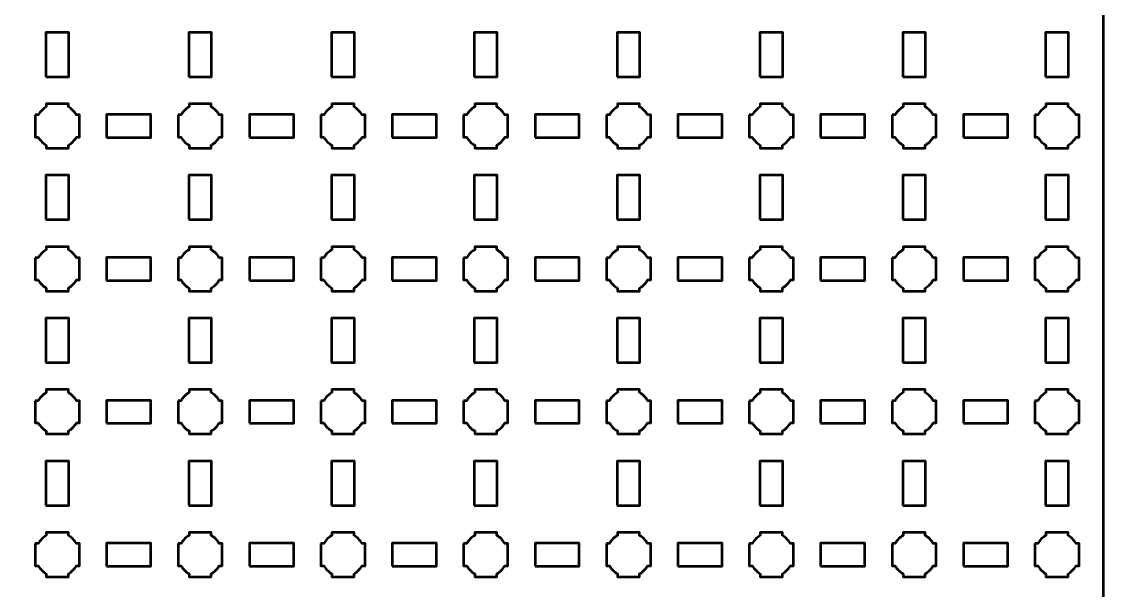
# Model space of a CAD drawing. Header units: centimetres. Extents: x -40.1 to 19.1, y -44.5 to 14.8.
# Drawn here: x 4 to 19.15, y -0.35 to 7.61 of the extents above; entities that cross this region are included whole.
import ezdxf

# ---------------------------------------------------------------- set-up
doc = ezdxf.new("R2010")
doc.units = ezdxf.units.CM
doc.header["$MEASUREMENT"] = 0
doc.layers.add('Layer 1', color=7, linetype='Continuous')

msp = doc.modelspace()

# ---------------------------------------------------------------- linework, layer by layer
at = {"layer": 'Layer 1', "color": 250, "lineweight": 53}
for points in [[(4.34, 6.84), (4.66, 6.84), (4.66, 7.46), (4.34, 7.46), (4.34, 6.84)], [(6.34, 6.84), (6.66, 6.84), (6.66, 7.46), (6.34, 7.46), (6.34, 6.84)], [(8.34, 6.84), (8.66, 6.84), (8.66, 7.46), (8.34, 7.46), (8.34, 6.84)], [(10.34, 6.84), (10.66, 6.84), (10.66, 7.46), (10.34, 7.46), (10.34, 6.84)], [(12.34, 6.84), (12.66, 6.84), (12.66, 7.46), (12.34, 7.46), (12.34, 6.84)], [(14.34, 6.84), (14.66, 6.84), (14.66, 7.46), (14.34, 7.46), (14.34, 6.84)], [(16.34, 6.84), (16.66, 6.84), (16.66, 7.46), (16.34, 7.46), (16.34, 6.84)], [(18.34, 6.84), (18.66, 6.84), (18.66, 7.46), (18.34, 7.46), (18.34, 6.84)], [(5.19, 5.99), (5.81, 5.99), (5.81, 6.31), (5.19, 6.31), (5.19, 5.99)], [(7.19, 5.99), (7.81, 5.99), (7.81, 6.31), (7.19, 6.31), (7.19, 5.99)], [(9.19, 5.99), (9.81, 5.99), (9.81, 6.31), (9.19, 6.31), (9.19, 5.99)], [(11.19, 5.99), (11.81, 5.99), (11.81, 6.31), (11.19, 6.31), (11.19, 5.99)], [(13.19, 5.99), (13.81, 5.99), (13.81, 6.31), (13.19, 6.31), (13.19, 5.99)], [(15.19, 5.99), (15.81, 5.99), (15.81, 6.31), (15.19, 6.31), (15.19, 5.99)], [(17.19, 5.99), (17.81, 5.99), (17.81, 6.31), (17.19, 6.31), (17.19, 5.99)], [(4.34, 4.84), (4.66, 4.84), (4.66, 5.46), (4.34, 5.46), (4.34, 4.84)], [(6.34, 4.84), (6.66, 4.84), (6.66, 5.46), (6.34, 5.46), (6.34, 4.84)], [(8.34, 4.84), (8.66, 4.84), (8.66, 5.46), (8.34, 5.46), (8.34, 4.84)], [(10.34, 4.84), (10.66, 4.84), (10.66, 5.46), (10.34, 5.46), (10.34, 4.84)], [(12.34, 4.84), (12.66, 4.84), (12.66, 5.46), (12.34, 5.46), (12.34, 4.84)], [(14.34, 4.84), (14.66, 4.84), (14.66, 5.46), (14.34, 5.46), (14.34, 4.84)], [(16.34, 4.84), (16.66, 4.84), (16.66, 5.46), (16.34, 5.46), (16.34, 4.84)], [(18.34, 4.84), (18.66, 4.84), (18.66, 5.46), (18.34, 5.46), (18.34, 4.84)], [(5.19, 3.99), (5.81, 3.99), (5.81, 4.31), (5.19, 4.31), (5.19, 3.99)], [(7.19, 3.99), (7.81, 3.99), (7.81, 4.31), (7.19, 4.31), (7.19, 3.99)], [(9.19, 3.99), (9.81, 3.99), (9.81, 4.31), (9.19, 4.31), (9.19, 3.99)], [(11.19, 3.99), (11.81, 3.99), (11.81, 4.31), (11.19, 4.31), (11.19, 3.99)], [(13.19, 3.99), (13.81, 3.99), (13.81, 4.31), (13.19, 4.31), (13.19, 3.99)], [(15.19, 3.99), (15.81, 3.99), (15.81, 4.31), (15.19, 4.31), (15.19, 3.99)], [(17.19, 3.99), (17.81, 3.99), (17.81, 4.31), (17.19, 4.31), (17.19, 3.99)], [(4.34, 2.84), (4.66, 2.84), (4.66, 3.46), (4.34, 3.46), (4.34, 2.84)], [(6.34, 2.84), (6.66, 2.84), (6.66, 3.46), (6.34, 3.46), (6.34, 2.84)], [(8.34, 2.84), (8.66, 2.84), (8.66, 3.46), (8.34, 3.46), (8.34, 2.84)], [(10.34, 2.84), (10.66, 2.84), (10.66, 3.46), (10.34, 3.46), (10.34, 2.84)], [(12.34, 2.84), (12.66, 2.84), (12.66, 3.46), (12.34, 3.46), (12.34, 2.84)], [(14.34, 2.84), (14.66, 2.84), (14.66, 3.46), (14.34, 3.46), (14.34, 2.84)], [(16.34, 2.84), (16.66, 2.84), (16.66, 3.46), (16.34, 3.46), (16.34, 2.84)], [(18.34, 2.84), (18.66, 2.84), (18.66, 3.46), (18.34, 3.46), (18.34, 2.84)], [(5.19, 1.99), (5.81, 1.99), (5.81, 2.31), (5.19, 2.31), (5.19, 1.99)], [(7.19, 1.99), (7.81, 1.99), (7.81, 2.31), (7.19, 2.31), (7.19, 1.99)], [(9.19, 1.99), (9.81, 1.99), (9.81, 2.31), (9.19, 2.31), (9.19, 1.99)], [(11.19, 1.99), (11.81, 1.99), (11.81, 2.31), (11.19, 2.31), (11.19, 1.99)], [(13.19, 1.99), (13.81, 1.99), (13.81, 2.31), (13.19, 2.31), (13.19, 1.99)], [(15.19, 1.99), (15.81, 1.99), (15.81, 2.31), (15.19, 2.31), (15.19, 1.99)], [(17.19, 1.99), (17.81, 1.99), (17.81, 2.31), (17.19, 2.31), (17.19, 1.99)], [(4.34, 0.84), (4.66, 0.84), (4.66, 1.46), (4.34, 1.46), (4.34, 0.84)], [(6.34, 0.84), (6.66, 0.84), (6.66, 1.46), (6.34, 1.46), (6.34, 0.84)], [(8.34, 0.84), (8.66, 0.84), (8.66, 1.46), (8.34, 1.46), (8.34, 0.84)], [(10.34, 0.84), (10.66, 0.84), (10.66, 1.46), (10.34, 1.46), (10.34, 0.84)], [(12.34, 0.84), (12.66, 0.84), (12.66, 1.46), (12.34, 1.46), (12.34, 0.84)], [(14.34, 0.84), (14.66, 0.84), (14.66, 1.46), (14.34, 1.46), (14.34, 0.84)], [(16.34, 0.84), (16.66, 0.84), (16.66, 1.46), (16.34, 1.46), (16.34, 0.84)], [(18.34, 0.84), (18.66, 0.84), (18.66, 1.46), (18.34, 1.46), (18.34, 0.84)], [(5.19, -0.01), (5.81, -0.01), (5.81, 0.31), (5.19, 0.31), (5.19, -0.01)], [(7.19, -0.01), (7.81, -0.01), (7.81, 0.31), (7.19, 0.31), (7.19, -0.01)], [(9.19, -0.01), (9.81, -0.01), (9.81, 0.31), (9.19, 0.31), (9.19, -0.01)], [(11.19, -0.01), (11.81, -0.01), (11.81, 0.31), (11.19, 0.31), (11.19, -0.01)], [(13.19, -0.01), (13.81, -0.01), (13.81, 0.31), (13.19, 0.31), (13.19, -0.01)], [(15.19, -0.01), (15.81, -0.01), (15.81, 0.31), (15.19, 0.31), (15.19, -0.01)], [(17.19, -0.01), (17.81, -0.01), (17.81, 0.31), (17.19, 0.31), (17.19, -0.01)]]:
    msp.add_lwpolyline(points, close=True, dxfattribs=at)
msp.add_open_spline([(-40.15, -44), (-40.15, -44), (-40.15, 14.3), (-40.15, 14.3), (-40.15, 14.3), (-40.15, 14.57609), (-39.92609, 14.8), (-39.65, 14.8), (-39.65, 14.8), (-39.65, 14.8), (18.65, 14.8), (18.65, 14.8), (18.65, 14.8), (18.92609, 14.8), (19.15, 14.57609), (19.15, 14.3), (19.15, 14.3), (19.15, 14.3), (19.15, -44), (19.15, -44), (19.15, -44), (19.15, -44.27609), (18.92609, -44.5), (18.65, -44.5), (18.65, -44.5), (18.65, -44.5), (-39.65, -44.5), (-39.65, -44.5), (-39.65, -44.5), (-39.92609, -44.5), (-40.15, -44.27609), (-40.15, -44)], degree=3, knots=[0, 0, 0, 0, 0.125, 0.125, 0.125, 0.125, 0.25, 0.25, 0.25, 0.25, 0.375, 0.375, 0.375, 0.375, 0.5, 0.5, 0.5, 0.5, 0.625, 0.625, 0.625, 0.625, 0.75, 0.75, 0.75, 0.75, 0.875, 0.875, 0.875, 0.875, 1, 1, 1, 1], dxfattribs=at)
at = {"layer": 'Layer 1', "lineweight": 53}
for points in [[(4.19, 6.305), (4.19, 6.305), (4.23149, 6.305), (4.23149, 6.305), (4.23149, 6.305), (4.25872, 6.35205), (4.29795, 6.39128), (4.345, 6.41851), (4.345, 6.41851), (4.345, 6.41851), (4.345, 6.46), (4.345, 6.46), (4.345, 6.46), (4.345, 6.46), (4.5, 6.46), (4.5, 6.46), (4.5, 6.46), (4.5, 6.46), (4.655, 6.46), (4.655, 6.46), (4.655, 6.46), (4.655, 6.46), (4.655, 6.41851), (4.655, 6.41851), (4.655, 6.41851), (4.70205, 6.39128), (4.74128, 6.35205), (4.76851, 6.305), (4.76851, 6.305), (4.76851, 6.305), (4.81, 6.305), (4.81, 6.305), (4.81, 6.305), (4.81, 6.305), (4.81, 6.15), (4.81, 6.15), (4.81, 6.15), (4.81, 6.15), (4.81, 5.995), (4.81, 5.995), (4.81, 5.995), (4.81, 5.995), (4.76851, 5.995), (4.76851, 5.995), (4.76851, 5.995), (4.74128, 5.94795), (4.70205, 5.90872), (4.655, 5.88149), (4.655, 5.88149), (4.655, 5.88149), (4.655, 5.84), (4.655, 5.84), (4.655, 5.84), (4.655, 5.84), (4.5, 5.84), (4.5, 5.84), (4.5, 5.84), (4.5, 5.84), (4.345, 5.84), (4.345, 5.84), (4.345, 5.84), (4.345, 5.84), (4.345, 5.88149), (4.345, 5.88149), (4.345, 5.88149), (4.29795, 5.90872), (4.25872, 5.94795), (4.23149, 5.995), (4.23149, 5.995), (4.23149, 5.995), (4.19, 5.995), (4.19, 5.995), (4.19, 5.995), (4.19, 5.995), (4.19, 6.15), (4.19, 6.15), (4.19, 6.15), (4.19, 6.15), (4.19, 6.305), (4.19, 6.305)], [(6.19, 6.305), (6.19, 6.305), (6.23149, 6.305), (6.23149, 6.305), (6.23149, 6.305), (6.25872, 6.35205), (6.29795, 6.39128), (6.345, 6.41851), (6.345, 6.41851), (6.345, 6.41851), (6.345, 6.46), (6.345, 6.46), (6.345, 6.46), (6.345, 6.46), (6.5, 6.46), (6.5, 6.46), (6.5, 6.46), (6.5, 6.46), (6.655, 6.46), (6.655, 6.46), (6.655, 6.46), (6.655, 6.46), (6.655, 6.41851), (6.655, 6.41851), (6.655, 6.41851), (6.70205, 6.39128), (6.74128, 6.35205), (6.76851, 6.305), (6.76851, 6.305), (6.76851, 6.305), (6.81, 6.305), (6.81, 6.305), (6.81, 6.305), (6.81, 6.305), (6.81, 6.15), (6.81, 6.15), (6.81, 6.15), (6.81, 6.15), (6.81, 5.995), (6.81, 5.995), (6.81, 5.995), (6.81, 5.995), (6.76851, 5.995), (6.76851, 5.995), (6.76851, 5.995), (6.74128, 5.94795), (6.70205, 5.90872), (6.655, 5.88149), (6.655, 5.88149), (6.655, 5.88149), (6.655, 5.84), (6.655, 5.84), (6.655, 5.84), (6.655, 5.84), (6.5, 5.84), (6.5, 5.84), (6.5, 5.84), (6.5, 5.84), (6.345, 5.84), (6.345, 5.84), (6.345, 5.84), (6.345, 5.84), (6.345, 5.88149), (6.345, 5.88149), (6.345, 5.88149), (6.29795, 5.90872), (6.25872, 5.94795), (6.23149, 5.995), (6.23149, 5.995), (6.23149, 5.995), (6.19, 5.995), (6.19, 5.995), (6.19, 5.995), (6.19, 5.995), (6.19, 6.15), (6.19, 6.15), (6.19, 6.15), (6.19, 6.15), (6.19, 6.305), (6.19, 6.305)], [(8.19, 6.305), (8.19, 6.305), (8.23149, 6.305), (8.23149, 6.305), (8.23149, 6.305), (8.25872, 6.35205), (8.29795, 6.39128), (8.345, 6.41851), (8.345, 6.41851), (8.345, 6.41851), (8.345, 6.46), (8.345, 6.46), (8.345, 6.46), (8.345, 6.46), (8.5, 6.46), (8.5, 6.46), (8.5, 6.46), (8.5, 6.46), (8.655, 6.46), (8.655, 6.46), (8.655, 6.46), (8.655, 6.46), (8.655, 6.41851), (8.655, 6.41851), (8.655, 6.41851), (8.70205, 6.39128), (8.74128, 6.35205), (8.76851, 6.305), (8.76851, 6.305), (8.76851, 6.305), (8.81, 6.305), (8.81, 6.305), (8.81, 6.305), (8.81, 6.305), (8.81, 6.15), (8.81, 6.15), (8.81, 6.15), (8.81, 6.15), (8.81, 5.995), (8.81, 5.995), (8.81, 5.995), (8.81, 5.995), (8.76851, 5.995), (8.76851, 5.995), (8.76851, 5.995), (8.74128, 5.94795), (8.70205, 5.90872), (8.655, 5.88149), (8.655, 5.88149), (8.655, 5.88149), (8.655, 5.84), (8.655, 5.84), (8.655, 5.84), (8.655, 5.84), (8.5, 5.84), (8.5, 5.84), (8.5, 5.84), (8.5, 5.84), (8.345, 5.84), (8.345, 5.84), (8.345, 5.84), (8.345, 5.84), (8.345, 5.88149), (8.345, 5.88149), (8.345, 5.88149), (8.29795, 5.90872), (8.25872, 5.94795), (8.23149, 5.995), (8.23149, 5.995), (8.23149, 5.995), (8.19, 5.995), (8.19, 5.995), (8.19, 5.995), (8.19, 5.995), (8.19, 6.15), (8.19, 6.15), (8.19, 6.15), (8.19, 6.15), (8.19, 6.305), (8.19, 6.305)], [(10.19, 6.305), (10.19, 6.305), (10.23149, 6.305), (10.23149, 6.305), (10.23149, 6.305), (10.25872, 6.35205), (10.29795, 6.39128), (10.345, 6.41851), (10.345, 6.41851), (10.345, 6.41851), (10.345, 6.46), (10.345, 6.46), (10.345, 6.46), (10.345, 6.46), (10.5, 6.46), (10.5, 6.46), (10.5, 6.46), (10.5, 6.46), (10.655, 6.46), (10.655, 6.46), (10.655, 6.46), (10.655, 6.46), (10.655, 6.41851), (10.655, 6.41851), (10.655, 6.41851), (10.70205, 6.39128), (10.74128, 6.35205), (10.76851, 6.305), (10.76851, 6.305), (10.76851, 6.305), (10.81, 6.305), (10.81, 6.305), (10.81, 6.305), (10.81, 6.305), (10.81, 6.15), (10.81, 6.15), (10.81, 6.15), (10.81, 6.15), (10.81, 5.995), (10.81, 5.995), (10.81, 5.995), (10.81, 5.995), (10.76851, 5.995), (10.76851, 5.995), (10.76851, 5.995), (10.74128, 5.94795), (10.70205, 5.90872), (10.655, 5.88149), (10.655, 5.88149), (10.655, 5.88149), (10.655, 5.84), (10.655, 5.84), (10.655, 5.84), (10.655, 5.84), (10.5, 5.84), (10.5, 5.84), (10.5, 5.84), (10.5, 5.84), (10.345, 5.84), (10.345, 5.84), (10.345, 5.84), (10.345, 5.84), (10.345, 5.88149), (10.345, 5.88149), (10.345, 5.88149), (10.29795, 5.90872), (10.25872, 5.94795), (10.23149, 5.995), (10.23149, 5.995), (10.23149, 5.995), (10.19, 5.995), (10.19, 5.995), (10.19, 5.995), (10.19, 5.995), (10.19, 6.15), (10.19, 6.15), (10.19, 6.15), (10.19, 6.15), (10.19, 6.305), (10.19, 6.305)], [(12.19, 6.305), (12.19, 6.305), (12.23149, 6.305), (12.23149, 6.305), (12.23149, 6.305), (12.25872, 6.35205), (12.29795, 6.39128), (12.345, 6.41851), (12.345, 6.41851), (12.345, 6.41851), (12.345, 6.46), (12.345, 6.46), (12.345, 6.46), (12.345, 6.46), (12.5, 6.46), (12.5, 6.46), (12.5, 6.46), (12.5, 6.46), (12.655, 6.46), (12.655, 6.46), (12.655, 6.46), (12.655, 6.46), (12.655, 6.41851), (12.655, 6.41851), (12.655, 6.41851), (12.70205, 6.39128), (12.74128, 6.35205), (12.76851, 6.305), (12.76851, 6.305), (12.76851, 6.305), (12.81, 6.305), (12.81, 6.305), (12.81, 6.305), (12.81, 6.305), (12.81, 6.15), (12.81, 6.15), (12.81, 6.15), (12.81, 6.15), (12.81, 5.995), (12.81, 5.995), (12.81, 5.995), (12.81, 5.995), (12.76851, 5.995), (12.76851, 5.995), (12.76851, 5.995), (12.74128, 5.94795), (12.70205, 5.90872), (12.655, 5.88149), (12.655, 5.88149), (12.655, 5.88149), (12.655, 5.84), (12.655, 5.84), (12.655, 5.84), (12.655, 5.84), (12.5, 5.84), (12.5, 5.84), (12.5, 5.84), (12.5, 5.84), (12.345, 5.84), (12.345, 5.84), (12.345, 5.84), (12.345, 5.84), (12.345, 5.88149), (12.345, 5.88149), (12.345, 5.88149), (12.29795, 5.90872), (12.25872, 5.94795), (12.23149, 5.995), (12.23149, 5.995), (12.23149, 5.995), (12.19, 5.995), (12.19, 5.995), (12.19, 5.995), (12.19, 5.995), (12.19, 6.15), (12.19, 6.15), (12.19, 6.15), (12.19, 6.15), (12.19, 6.305), (12.19, 6.305)], [(14.19, 6.305), (14.19, 6.305), (14.23149, 6.305), (14.23149, 6.305), (14.23149, 6.305), (14.25872, 6.35205), (14.29795, 6.39128), (14.345, 6.41851), (14.345, 6.41851), (14.345, 6.41851), (14.345, 6.46), (14.345, 6.46), (14.345, 6.46), (14.345, 6.46), (14.5, 6.46), (14.5, 6.46), (14.5, 6.46), (14.5, 6.46), (14.655, 6.46), (14.655, 6.46), (14.655, 6.46), (14.655, 6.46), (14.655, 6.41851), (14.655, 6.41851), (14.655, 6.41851), (14.70205, 6.39128), (14.74128, 6.35205), (14.76851, 6.305), (14.76851, 6.305), (14.76851, 6.305), (14.81, 6.305), (14.81, 6.305), (14.81, 6.305), (14.81, 6.305), (14.81, 6.15), (14.81, 6.15), (14.81, 6.15), (14.81, 6.15), (14.81, 5.995), (14.81, 5.995), (14.81, 5.995), (14.81, 5.995), (14.76851, 5.995), (14.76851, 5.995), (14.76851, 5.995), (14.74128, 5.94795), (14.70205, 5.90872), (14.655, 5.88149), (14.655, 5.88149), (14.655, 5.88149), (14.655, 5.84), (14.655, 5.84), (14.655, 5.84), (14.655, 5.84), (14.5, 5.84), (14.5, 5.84), (14.5, 5.84), (14.5, 5.84), (14.345, 5.84), (14.345, 5.84), (14.345, 5.84), (14.345, 5.84), (14.345, 5.88149), (14.345, 5.88149), (14.345, 5.88149), (14.29795, 5.90872), (14.25872, 5.94795), (14.23149, 5.995), (14.23149, 5.995), (14.23149, 5.995), (14.19, 5.995), (14.19, 5.995), (14.19, 5.995), (14.19, 5.995), (14.19, 6.15), (14.19, 6.15), (14.19, 6.15), (14.19, 6.15), (14.19, 6.305), (14.19, 6.305)], [(16.19, 6.305), (16.19, 6.305), (16.23149, 6.305), (16.23149, 6.305), (16.23149, 6.305), (16.25872, 6.35205), (16.29795, 6.39128), (16.345, 6.41851), (16.345, 6.41851), (16.345, 6.41851), (16.345, 6.46), (16.345, 6.46), (16.345, 6.46), (16.345, 6.46), (16.5, 6.46), (16.5, 6.46), (16.5, 6.46), (16.5, 6.46), (16.655, 6.46), (16.655, 6.46), (16.655, 6.46), (16.655, 6.46), (16.655, 6.41851), (16.655, 6.41851), (16.655, 6.41851), (16.70205, 6.39128), (16.74128, 6.35205), (16.76851, 6.305), (16.76851, 6.305), (16.76851, 6.305), (16.81, 6.305), (16.81, 6.305), (16.81, 6.305), (16.81, 6.305), (16.81, 6.15), (16.81, 6.15), (16.81, 6.15), (16.81, 6.15), (16.81, 5.995), (16.81, 5.995), (16.81, 5.995), (16.81, 5.995), (16.76851, 5.995), (16.76851, 5.995), (16.76851, 5.995), (16.74128, 5.94795), (16.70205, 5.90872), (16.655, 5.88149), (16.655, 5.88149), (16.655, 5.88149), (16.655, 5.84), (16.655, 5.84), (16.655, 5.84), (16.655, 5.84), (16.5, 5.84), (16.5, 5.84), (16.5, 5.84), (16.5, 5.84), (16.345, 5.84), (16.345, 5.84), (16.345, 5.84), (16.345, 5.84), (16.345, 5.88149), (16.345, 5.88149), (16.345, 5.88149), (16.29795, 5.90872), (16.25872, 5.94795), (16.23149, 5.995), (16.23149, 5.995), (16.23149, 5.995), (16.19, 5.995), (16.19, 5.995), (16.19, 5.995), (16.19, 5.995), (16.19, 6.15), (16.19, 6.15), (16.19, 6.15), (16.19, 6.15), (16.19, 6.305), (16.19, 6.305)], [(18.19, 6.305), (18.19, 6.305), (18.23149, 6.305), (18.23149, 6.305), (18.23149, 6.305), (18.25872, 6.35205), (18.29795, 6.39128), (18.345, 6.41851), (18.345, 6.41851), (18.345, 6.41851), (18.345, 6.46), (18.345, 6.46), (18.345, 6.46), (18.345, 6.46), (18.5, 6.46), (18.5, 6.46), (18.5, 6.46), (18.5, 6.46), (18.655, 6.46), (18.655, 6.46), (18.655, 6.46), (18.655, 6.46), (18.655, 6.41851), (18.655, 6.41851), (18.655, 6.41851), (18.70205, 6.39128), (18.74128, 6.35205), (18.76851, 6.305), (18.76851, 6.305), (18.76851, 6.305), (18.81, 6.305), (18.81, 6.305), (18.81, 6.305), (18.81, 6.305), (18.81, 6.15), (18.81, 6.15), (18.81, 6.15), (18.81, 6.15), (18.81, 5.995), (18.81, 5.995), (18.81, 5.995), (18.81, 5.995), (18.76851, 5.995), (18.76851, 5.995), (18.76851, 5.995), (18.74128, 5.94795), (18.70205, 5.90872), (18.655, 5.88149), (18.655, 5.88149), (18.655, 5.88149), (18.655, 5.84), (18.655, 5.84), (18.655, 5.84), (18.655, 5.84), (18.5, 5.84), (18.5, 5.84), (18.5, 5.84), (18.5, 5.84), (18.345, 5.84), (18.345, 5.84), (18.345, 5.84), (18.345, 5.84), (18.345, 5.88149), (18.345, 5.88149), (18.345, 5.88149), (18.29795, 5.90872), (18.25872, 5.94795), (18.23149, 5.995), (18.23149, 5.995), (18.23149, 5.995), (18.19, 5.995), (18.19, 5.995), (18.19, 5.995), (18.19, 5.995), (18.19, 6.15), (18.19, 6.15), (18.19, 6.15), (18.19, 6.15), (18.19, 6.305), (18.19, 6.305)], [(4.19, 4.305), (4.19, 4.305), (4.23149, 4.305), (4.23149, 4.305), (4.23149, 4.305), (4.25872, 4.35205), (4.29795, 4.39128), (4.345, 4.41851), (4.345, 4.41851), (4.345, 4.41851), (4.345, 4.46), (4.345, 4.46), (4.345, 4.46), (4.345, 4.46), (4.5, 4.46), (4.5, 4.46), (4.5, 4.46), (4.5, 4.46), (4.655, 4.46), (4.655, 4.46), (4.655, 4.46), (4.655, 4.46), (4.655, 4.41851), (4.655, 4.41851), (4.655, 4.41851), (4.70205, 4.39128), (4.74128, 4.35205), (4.76851, 4.305), (4.76851, 4.305), (4.76851, 4.305), (4.81, 4.305), (4.81, 4.305), (4.81, 4.305), (4.81, 4.305), (4.81, 4.15), (4.81, 4.15), (4.81, 4.15), (4.81, 4.15), (4.81, 3.995), (4.81, 3.995), (4.81, 3.995), (4.81, 3.995), (4.76851, 3.995), (4.76851, 3.995), (4.76851, 3.995), (4.74128, 3.94795), (4.70205, 3.90872), (4.655, 3.88149), (4.655, 3.88149), (4.655, 3.88149), (4.655, 3.84), (4.655, 3.84), (4.655, 3.84), (4.655, 3.84), (4.5, 3.84), (4.5, 3.84), (4.5, 3.84), (4.5, 3.84), (4.345, 3.84), (4.345, 3.84), (4.345, 3.84), (4.345, 3.84), (4.345, 3.88149), (4.345, 3.88149), (4.345, 3.88149), (4.29795, 3.90872), (4.25872, 3.94795), (4.23149, 3.995), (4.23149, 3.995), (4.23149, 3.995), (4.19, 3.995), (4.19, 3.995), (4.19, 3.995), (4.19, 3.995), (4.19, 4.15), (4.19, 4.15), (4.19, 4.15), (4.19, 4.15), (4.19, 4.305), (4.19, 4.305)], [(6.19, 4.305), (6.19, 4.305), (6.23149, 4.305), (6.23149, 4.305), (6.23149, 4.305), (6.25872, 4.35205), (6.29795, 4.39128), (6.345, 4.41851), (6.345, 4.41851), (6.345, 4.41851), (6.345, 4.46), (6.345, 4.46), (6.345, 4.46), (6.345, 4.46), (6.5, 4.46), (6.5, 4.46), (6.5, 4.46), (6.5, 4.46), (6.655, 4.46), (6.655, 4.46), (6.655, 4.46), (6.655, 4.46), (6.655, 4.41851), (6.655, 4.41851), (6.655, 4.41851), (6.70205, 4.39128), (6.74128, 4.35205), (6.76851, 4.305), (6.76851, 4.305), (6.76851, 4.305), (6.81, 4.305), (6.81, 4.305), (6.81, 4.305), (6.81, 4.305), (6.81, 4.15), (6.81, 4.15), (6.81, 4.15), (6.81, 4.15), (6.81, 3.995), (6.81, 3.995), (6.81, 3.995), (6.81, 3.995), (6.76851, 3.995), (6.76851, 3.995), (6.76851, 3.995), (6.74128, 3.94795), (6.70205, 3.90872), (6.655, 3.88149), (6.655, 3.88149), (6.655, 3.88149), (6.655, 3.84), (6.655, 3.84), (6.655, 3.84), (6.655, 3.84), (6.5, 3.84), (6.5, 3.84), (6.5, 3.84), (6.5, 3.84), (6.345, 3.84), (6.345, 3.84), (6.345, 3.84), (6.345, 3.84), (6.345, 3.88149), (6.345, 3.88149), (6.345, 3.88149), (6.29795, 3.90872), (6.25872, 3.94795), (6.23149, 3.995), (6.23149, 3.995), (6.23149, 3.995), (6.19, 3.995), (6.19, 3.995), (6.19, 3.995), (6.19, 3.995), (6.19, 4.15), (6.19, 4.15), (6.19, 4.15), (6.19, 4.15), (6.19, 4.305), (6.19, 4.305)], [(8.19, 4.305), (8.19, 4.305), (8.23149, 4.305), (8.23149, 4.305), (8.23149, 4.305), (8.25872, 4.35205), (8.29795, 4.39128), (8.345, 4.41851), (8.345, 4.41851), (8.345, 4.41851), (8.345, 4.46), (8.345, 4.46), (8.345, 4.46), (8.345, 4.46), (8.5, 4.46), (8.5, 4.46), (8.5, 4.46), (8.5, 4.46), (8.655, 4.46), (8.655, 4.46), (8.655, 4.46), (8.655, 4.46), (8.655, 4.41851), (8.655, 4.41851), (8.655, 4.41851), (8.70205, 4.39128), (8.74128, 4.35205), (8.76851, 4.305), (8.76851, 4.305), (8.76851, 4.305), (8.81, 4.305), (8.81, 4.305), (8.81, 4.305), (8.81, 4.305), (8.81, 4.15), (8.81, 4.15), (8.81, 4.15), (8.81, 4.15), (8.81, 3.995), (8.81, 3.995), (8.81, 3.995), (8.81, 3.995), (8.76851, 3.995), (8.76851, 3.995), (8.76851, 3.995), (8.74128, 3.94795), (8.70205, 3.90872), (8.655, 3.88149), (8.655, 3.88149), (8.655, 3.88149), (8.655, 3.84), (8.655, 3.84), (8.655, 3.84), (8.655, 3.84), (8.5, 3.84), (8.5, 3.84), (8.5, 3.84), (8.5, 3.84), (8.345, 3.84), (8.345, 3.84), (8.345, 3.84), (8.345, 3.84), (8.345, 3.88149), (8.345, 3.88149), (8.345, 3.88149), (8.29795, 3.90872), (8.25872, 3.94795), (8.23149, 3.995), (8.23149, 3.995), (8.23149, 3.995), (8.19, 3.995), (8.19, 3.995), (8.19, 3.995), (8.19, 3.995), (8.19, 4.15), (8.19, 4.15), (8.19, 4.15), (8.19, 4.15), (8.19, 4.305), (8.19, 4.305)], [(10.19, 4.305), (10.19, 4.305), (10.23149, 4.305), (10.23149, 4.305), (10.23149, 4.305), (10.25872, 4.35205), (10.29795, 4.39128), (10.345, 4.41851), (10.345, 4.41851), (10.345, 4.41851), (10.345, 4.46), (10.345, 4.46), (10.345, 4.46), (10.345, 4.46), (10.5, 4.46), (10.5, 4.46), (10.5, 4.46), (10.5, 4.46), (10.655, 4.46), (10.655, 4.46), (10.655, 4.46), (10.655, 4.46), (10.655, 4.41851), (10.655, 4.41851), (10.655, 4.41851), (10.70205, 4.39128), (10.74128, 4.35205), (10.76851, 4.305), (10.76851, 4.305), (10.76851, 4.305), (10.81, 4.305), (10.81, 4.305), (10.81, 4.305), (10.81, 4.305), (10.81, 4.15), (10.81, 4.15), (10.81, 4.15), (10.81, 4.15), (10.81, 3.995), (10.81, 3.995), (10.81, 3.995), (10.81, 3.995), (10.76851, 3.995), (10.76851, 3.995), (10.76851, 3.995), (10.74128, 3.94795), (10.70205, 3.90872), (10.655, 3.88149), (10.655, 3.88149), (10.655, 3.88149), (10.655, 3.84), (10.655, 3.84), (10.655, 3.84), (10.655, 3.84), (10.5, 3.84), (10.5, 3.84), (10.5, 3.84), (10.5, 3.84), (10.345, 3.84), (10.345, 3.84), (10.345, 3.84), (10.345, 3.84), (10.345, 3.88149), (10.345, 3.88149), (10.345, 3.88149), (10.29795, 3.90872), (10.25872, 3.94795), (10.23149, 3.995), (10.23149, 3.995), (10.23149, 3.995), (10.19, 3.995), (10.19, 3.995), (10.19, 3.995), (10.19, 3.995), (10.19, 4.15), (10.19, 4.15), (10.19, 4.15), (10.19, 4.15), (10.19, 4.305), (10.19, 4.305)], [(12.19, 4.305), (12.19, 4.305), (12.23149, 4.305), (12.23149, 4.305), (12.23149, 4.305), (12.25872, 4.35205), (12.29795, 4.39128), (12.345, 4.41851), (12.345, 4.41851), (12.345, 4.41851), (12.345, 4.46), (12.345, 4.46), (12.345, 4.46), (12.345, 4.46), (12.5, 4.46), (12.5, 4.46), (12.5, 4.46), (12.5, 4.46), (12.655, 4.46), (12.655, 4.46), (12.655, 4.46), (12.655, 4.46), (12.655, 4.41851), (12.655, 4.41851), (12.655, 4.41851), (12.70205, 4.39128), (12.74128, 4.35205), (12.76851, 4.305), (12.76851, 4.305), (12.76851, 4.305), (12.81, 4.305), (12.81, 4.305), (12.81, 4.305), (12.81, 4.305), (12.81, 4.15), (12.81, 4.15), (12.81, 4.15), (12.81, 4.15), (12.81, 3.995), (12.81, 3.995), (12.81, 3.995), (12.81, 3.995), (12.76851, 3.995), (12.76851, 3.995), (12.76851, 3.995), (12.74128, 3.94795), (12.70205, 3.90872), (12.655, 3.88149), (12.655, 3.88149), (12.655, 3.88149), (12.655, 3.84), (12.655, 3.84), (12.655, 3.84), (12.655, 3.84), (12.5, 3.84), (12.5, 3.84), (12.5, 3.84), (12.5, 3.84), (12.345, 3.84), (12.345, 3.84), (12.345, 3.84), (12.345, 3.84), (12.345, 3.88149), (12.345, 3.88149), (12.345, 3.88149), (12.29795, 3.90872), (12.25872, 3.94795), (12.23149, 3.995), (12.23149, 3.995), (12.23149, 3.995), (12.19, 3.995), (12.19, 3.995), (12.19, 3.995), (12.19, 3.995), (12.19, 4.15), (12.19, 4.15), (12.19, 4.15), (12.19, 4.15), (12.19, 4.305), (12.19, 4.305)], [(14.19, 4.305), (14.19, 4.305), (14.23149, 4.305), (14.23149, 4.305), (14.23149, 4.305), (14.25872, 4.35205), (14.29795, 4.39128), (14.345, 4.41851), (14.345, 4.41851), (14.345, 4.41851), (14.345, 4.46), (14.345, 4.46), (14.345, 4.46), (14.345, 4.46), (14.5, 4.46), (14.5, 4.46), (14.5, 4.46), (14.5, 4.46), (14.655, 4.46), (14.655, 4.46), (14.655, 4.46), (14.655, 4.46), (14.655, 4.41851), (14.655, 4.41851), (14.655, 4.41851), (14.70205, 4.39128), (14.74128, 4.35205), (14.76851, 4.305), (14.76851, 4.305), (14.76851, 4.305), (14.81, 4.305), (14.81, 4.305), (14.81, 4.305), (14.81, 4.305), (14.81, 4.15), (14.81, 4.15), (14.81, 4.15), (14.81, 4.15), (14.81, 3.995), (14.81, 3.995), (14.81, 3.995), (14.81, 3.995), (14.76851, 3.995), (14.76851, 3.995), (14.76851, 3.995), (14.74128, 3.94795), (14.70205, 3.90872), (14.655, 3.88149), (14.655, 3.88149), (14.655, 3.88149), (14.655, 3.84), (14.655, 3.84), (14.655, 3.84), (14.655, 3.84), (14.5, 3.84), (14.5, 3.84), (14.5, 3.84), (14.5, 3.84), (14.345, 3.84), (14.345, 3.84), (14.345, 3.84), (14.345, 3.84), (14.345, 3.88149), (14.345, 3.88149), (14.345, 3.88149), (14.29795, 3.90872), (14.25872, 3.94795), (14.23149, 3.995), (14.23149, 3.995), (14.23149, 3.995), (14.19, 3.995), (14.19, 3.995), (14.19, 3.995), (14.19, 3.995), (14.19, 4.15), (14.19, 4.15), (14.19, 4.15), (14.19, 4.15), (14.19, 4.305), (14.19, 4.305)], [(16.19, 4.305), (16.19, 4.305), (16.23149, 4.305), (16.23149, 4.305), (16.23149, 4.305), (16.25872, 4.35205), (16.29795, 4.39128), (16.345, 4.41851), (16.345, 4.41851), (16.345, 4.41851), (16.345, 4.46), (16.345, 4.46), (16.345, 4.46), (16.345, 4.46), (16.5, 4.46), (16.5, 4.46), (16.5, 4.46), (16.5, 4.46), (16.655, 4.46), (16.655, 4.46), (16.655, 4.46), (16.655, 4.46), (16.655, 4.41851), (16.655, 4.41851), (16.655, 4.41851), (16.70205, 4.39128), (16.74128, 4.35205), (16.76851, 4.305), (16.76851, 4.305), (16.76851, 4.305), (16.81, 4.305), (16.81, 4.305), (16.81, 4.305), (16.81, 4.305), (16.81, 4.15), (16.81, 4.15), (16.81, 4.15), (16.81, 4.15), (16.81, 3.995), (16.81, 3.995), (16.81, 3.995), (16.81, 3.995), (16.76851, 3.995), (16.76851, 3.995), (16.76851, 3.995), (16.74128, 3.94795), (16.70205, 3.90872), (16.655, 3.88149), (16.655, 3.88149), (16.655, 3.88149), (16.655, 3.84), (16.655, 3.84), (16.655, 3.84), (16.655, 3.84), (16.5, 3.84), (16.5, 3.84), (16.5, 3.84), (16.5, 3.84), (16.345, 3.84), (16.345, 3.84), (16.345, 3.84), (16.345, 3.84), (16.345, 3.88149), (16.345, 3.88149), (16.345, 3.88149), (16.29795, 3.90872), (16.25872, 3.94795), (16.23149, 3.995), (16.23149, 3.995), (16.23149, 3.995), (16.19, 3.995), (16.19, 3.995), (16.19, 3.995), (16.19, 3.995), (16.19, 4.15), (16.19, 4.15), (16.19, 4.15), (16.19, 4.15), (16.19, 4.305), (16.19, 4.305)], [(18.19, 4.305), (18.19, 4.305), (18.23149, 4.305), (18.23149, 4.305), (18.23149, 4.305), (18.25872, 4.35205), (18.29795, 4.39128), (18.345, 4.41851), (18.345, 4.41851), (18.345, 4.41851), (18.345, 4.46), (18.345, 4.46), (18.345, 4.46), (18.345, 4.46), (18.5, 4.46), (18.5, 4.46), (18.5, 4.46), (18.5, 4.46), (18.655, 4.46), (18.655, 4.46), (18.655, 4.46), (18.655, 4.46), (18.655, 4.41851), (18.655, 4.41851), (18.655, 4.41851), (18.70205, 4.39128), (18.74128, 4.35205), (18.76851, 4.305), (18.76851, 4.305), (18.76851, 4.305), (18.81, 4.305), (18.81, 4.305), (18.81, 4.305), (18.81, 4.305), (18.81, 4.15), (18.81, 4.15), (18.81, 4.15), (18.81, 4.15), (18.81, 3.995), (18.81, 3.995), (18.81, 3.995), (18.81, 3.995), (18.76851, 3.995), (18.76851, 3.995), (18.76851, 3.995), (18.74128, 3.94795), (18.70205, 3.90872), (18.655, 3.88149), (18.655, 3.88149), (18.655, 3.88149), (18.655, 3.84), (18.655, 3.84), (18.655, 3.84), (18.655, 3.84), (18.5, 3.84), (18.5, 3.84), (18.5, 3.84), (18.5, 3.84), (18.345, 3.84), (18.345, 3.84), (18.345, 3.84), (18.345, 3.84), (18.345, 3.88149), (18.345, 3.88149), (18.345, 3.88149), (18.29795, 3.90872), (18.25872, 3.94795), (18.23149, 3.995), (18.23149, 3.995), (18.23149, 3.995), (18.19, 3.995), (18.19, 3.995), (18.19, 3.995), (18.19, 3.995), (18.19, 4.15), (18.19, 4.15), (18.19, 4.15), (18.19, 4.15), (18.19, 4.305), (18.19, 4.305)], [(4.19, 2.305), (4.19, 2.305), (4.23149, 2.305), (4.23149, 2.305), (4.23149, 2.305), (4.25872, 2.35205), (4.29795, 2.39128), (4.345, 2.41851), (4.345, 2.41851), (4.345, 2.41851), (4.345, 2.46), (4.345, 2.46), (4.345, 2.46), (4.345, 2.46), (4.5, 2.46), (4.5, 2.46), (4.5, 2.46), (4.5, 2.46), (4.655, 2.46), (4.655, 2.46), (4.655, 2.46), (4.655, 2.46), (4.655, 2.41851), (4.655, 2.41851), (4.655, 2.41851), (4.70205, 2.39128), (4.74128, 2.35205), (4.76851, 2.305), (4.76851, 2.305), (4.76851, 2.305), (4.81, 2.305), (4.81, 2.305), (4.81, 2.305), (4.81, 2.305), (4.81, 2.15), (4.81, 2.15), (4.81, 2.15), (4.81, 2.15), (4.81, 1.995), (4.81, 1.995), (4.81, 1.995), (4.81, 1.995), (4.76851, 1.995), (4.76851, 1.995), (4.76851, 1.995), (4.74128, 1.94795), (4.70205, 1.90872), (4.655, 1.88149), (4.655, 1.88149), (4.655, 1.88149), (4.655, 1.84), (4.655, 1.84), (4.655, 1.84), (4.655, 1.84), (4.5, 1.84), (4.5, 1.84), (4.5, 1.84), (4.5, 1.84), (4.345, 1.84), (4.345, 1.84), (4.345, 1.84), (4.345, 1.84), (4.345, 1.88149), (4.345, 1.88149), (4.345, 1.88149), (4.29795, 1.90872), (4.25872, 1.94795), (4.23149, 1.995), (4.23149, 1.995), (4.23149, 1.995), (4.19, 1.995), (4.19, 1.995), (4.19, 1.995), (4.19, 1.995), (4.19, 2.15), (4.19, 2.15), (4.19, 2.15), (4.19, 2.15), (4.19, 2.305), (4.19, 2.305)], [(6.19, 2.305), (6.19, 2.305), (6.23149, 2.305), (6.23149, 2.305), (6.23149, 2.305), (6.25872, 2.35205), (6.29795, 2.39128), (6.345, 2.41851), (6.345, 2.41851), (6.345, 2.41851), (6.345, 2.46), (6.345, 2.46), (6.345, 2.46), (6.345, 2.46), (6.5, 2.46), (6.5, 2.46), (6.5, 2.46), (6.5, 2.46), (6.655, 2.46), (6.655, 2.46), (6.655, 2.46), (6.655, 2.46), (6.655, 2.41851), (6.655, 2.41851), (6.655, 2.41851), (6.70205, 2.39128), (6.74128, 2.35205), (6.76851, 2.305), (6.76851, 2.305), (6.76851, 2.305), (6.81, 2.305), (6.81, 2.305), (6.81, 2.305), (6.81, 2.305), (6.81, 2.15), (6.81, 2.15), (6.81, 2.15), (6.81, 2.15), (6.81, 1.995), (6.81, 1.995), (6.81, 1.995), (6.81, 1.995), (6.76851, 1.995), (6.76851, 1.995), (6.76851, 1.995), (6.74128, 1.94795), (6.70205, 1.90872), (6.655, 1.88149), (6.655, 1.88149), (6.655, 1.88149), (6.655, 1.84), (6.655, 1.84), (6.655, 1.84), (6.655, 1.84), (6.5, 1.84), (6.5, 1.84), (6.5, 1.84), (6.5, 1.84), (6.345, 1.84), (6.345, 1.84), (6.345, 1.84), (6.345, 1.84), (6.345, 1.88149), (6.345, 1.88149), (6.345, 1.88149), (6.29795, 1.90872), (6.25872, 1.94795), (6.23149, 1.995), (6.23149, 1.995), (6.23149, 1.995), (6.19, 1.995), (6.19, 1.995), (6.19, 1.995), (6.19, 1.995), (6.19, 2.15), (6.19, 2.15), (6.19, 2.15), (6.19, 2.15), (6.19, 2.305), (6.19, 2.305)], [(8.19, 2.305), (8.19, 2.305), (8.23149, 2.305), (8.23149, 2.305), (8.23149, 2.305), (8.25872, 2.35205), (8.29795, 2.39128), (8.345, 2.41851), (8.345, 2.41851), (8.345, 2.41851), (8.345, 2.46), (8.345, 2.46), (8.345, 2.46), (8.345, 2.46), (8.5, 2.46), (8.5, 2.46), (8.5, 2.46), (8.5, 2.46), (8.655, 2.46), (8.655, 2.46), (8.655, 2.46), (8.655, 2.46), (8.655, 2.41851), (8.655, 2.41851), (8.655, 2.41851), (8.70205, 2.39128), (8.74128, 2.35205), (8.76851, 2.305), (8.76851, 2.305), (8.76851, 2.305), (8.81, 2.305), (8.81, 2.305), (8.81, 2.305), (8.81, 2.305), (8.81, 2.15), (8.81, 2.15), (8.81, 2.15), (8.81, 2.15), (8.81, 1.995), (8.81, 1.995), (8.81, 1.995), (8.81, 1.995), (8.76851, 1.995), (8.76851, 1.995), (8.76851, 1.995), (8.74128, 1.94795), (8.70205, 1.90872), (8.655, 1.88149), (8.655, 1.88149), (8.655, 1.88149), (8.655, 1.84), (8.655, 1.84), (8.655, 1.84), (8.655, 1.84), (8.5, 1.84), (8.5, 1.84), (8.5, 1.84), (8.5, 1.84), (8.345, 1.84), (8.345, 1.84), (8.345, 1.84), (8.345, 1.84), (8.345, 1.88149), (8.345, 1.88149), (8.345, 1.88149), (8.29795, 1.90872), (8.25872, 1.94795), (8.23149, 1.995), (8.23149, 1.995), (8.23149, 1.995), (8.19, 1.995), (8.19, 1.995), (8.19, 1.995), (8.19, 1.995), (8.19, 2.15), (8.19, 2.15), (8.19, 2.15), (8.19, 2.15), (8.19, 2.305), (8.19, 2.305)], [(10.19, 2.305), (10.19, 2.305), (10.23149, 2.305), (10.23149, 2.305), (10.23149, 2.305), (10.25872, 2.35205), (10.29795, 2.39128), (10.345, 2.41851), (10.345, 2.41851), (10.345, 2.41851), (10.345, 2.46), (10.345, 2.46), (10.345, 2.46), (10.345, 2.46), (10.5, 2.46), (10.5, 2.46), (10.5, 2.46), (10.5, 2.46), (10.655, 2.46), (10.655, 2.46), (10.655, 2.46), (10.655, 2.46), (10.655, 2.41851), (10.655, 2.41851), (10.655, 2.41851), (10.70205, 2.39128), (10.74128, 2.35205), (10.76851, 2.305), (10.76851, 2.305), (10.76851, 2.305), (10.81, 2.305), (10.81, 2.305), (10.81, 2.305), (10.81, 2.305), (10.81, 2.15), (10.81, 2.15), (10.81, 2.15), (10.81, 2.15), (10.81, 1.995), (10.81, 1.995), (10.81, 1.995), (10.81, 1.995), (10.76851, 1.995), (10.76851, 1.995), (10.76851, 1.995), (10.74128, 1.94795), (10.70205, 1.90872), (10.655, 1.88149), (10.655, 1.88149), (10.655, 1.88149), (10.655, 1.84), (10.655, 1.84), (10.655, 1.84), (10.655, 1.84), (10.5, 1.84), (10.5, 1.84), (10.5, 1.84), (10.5, 1.84), (10.345, 1.84), (10.345, 1.84), (10.345, 1.84), (10.345, 1.84), (10.345, 1.88149), (10.345, 1.88149), (10.345, 1.88149), (10.29795, 1.90872), (10.25872, 1.94795), (10.23149, 1.995), (10.23149, 1.995), (10.23149, 1.995), (10.19, 1.995), (10.19, 1.995), (10.19, 1.995), (10.19, 1.995), (10.19, 2.15), (10.19, 2.15), (10.19, 2.15), (10.19, 2.15), (10.19, 2.305), (10.19, 2.305)], [(12.19, 2.305), (12.19, 2.305), (12.23149, 2.305), (12.23149, 2.305), (12.23149, 2.305), (12.25872, 2.35205), (12.29795, 2.39128), (12.345, 2.41851), (12.345, 2.41851), (12.345, 2.41851), (12.345, 2.46), (12.345, 2.46), (12.345, 2.46), (12.345, 2.46), (12.5, 2.46), (12.5, 2.46), (12.5, 2.46), (12.5, 2.46), (12.655, 2.46), (12.655, 2.46), (12.655, 2.46), (12.655, 2.46), (12.655, 2.41851), (12.655, 2.41851), (12.655, 2.41851), (12.70205, 2.39128), (12.74128, 2.35205), (12.76851, 2.305), (12.76851, 2.305), (12.76851, 2.305), (12.81, 2.305), (12.81, 2.305), (12.81, 2.305), (12.81, 2.305), (12.81, 2.15), (12.81, 2.15), (12.81, 2.15), (12.81, 2.15), (12.81, 1.995), (12.81, 1.995), (12.81, 1.995), (12.81, 1.995), (12.76851, 1.995), (12.76851, 1.995), (12.76851, 1.995), (12.74128, 1.94795), (12.70205, 1.90872), (12.655, 1.88149), (12.655, 1.88149), (12.655, 1.88149), (12.655, 1.84), (12.655, 1.84), (12.655, 1.84), (12.655, 1.84), (12.5, 1.84), (12.5, 1.84), (12.5, 1.84), (12.5, 1.84), (12.345, 1.84), (12.345, 1.84), (12.345, 1.84), (12.345, 1.84), (12.345, 1.88149), (12.345, 1.88149), (12.345, 1.88149), (12.29795, 1.90872), (12.25872, 1.94795), (12.23149, 1.995), (12.23149, 1.995), (12.23149, 1.995), (12.19, 1.995), (12.19, 1.995), (12.19, 1.995), (12.19, 1.995), (12.19, 2.15), (12.19, 2.15), (12.19, 2.15), (12.19, 2.15), (12.19, 2.305), (12.19, 2.305)], [(14.19, 2.305), (14.19, 2.305), (14.23149, 2.305), (14.23149, 2.305), (14.23149, 2.305), (14.25872, 2.35205), (14.29795, 2.39128), (14.345, 2.41851), (14.345, 2.41851), (14.345, 2.41851), (14.345, 2.46), (14.345, 2.46), (14.345, 2.46), (14.345, 2.46), (14.5, 2.46), (14.5, 2.46), (14.5, 2.46), (14.5, 2.46), (14.655, 2.46), (14.655, 2.46), (14.655, 2.46), (14.655, 2.46), (14.655, 2.41851), (14.655, 2.41851), (14.655, 2.41851), (14.70205, 2.39128), (14.74128, 2.35205), (14.76851, 2.305), (14.76851, 2.305), (14.76851, 2.305), (14.81, 2.305), (14.81, 2.305), (14.81, 2.305), (14.81, 2.305), (14.81, 2.15), (14.81, 2.15), (14.81, 2.15), (14.81, 2.15), (14.81, 1.995), (14.81, 1.995), (14.81, 1.995), (14.81, 1.995), (14.76851, 1.995), (14.76851, 1.995), (14.76851, 1.995), (14.74128, 1.94795), (14.70205, 1.90872), (14.655, 1.88149), (14.655, 1.88149), (14.655, 1.88149), (14.655, 1.84), (14.655, 1.84), (14.655, 1.84), (14.655, 1.84), (14.5, 1.84), (14.5, 1.84), (14.5, 1.84), (14.5, 1.84), (14.345, 1.84), (14.345, 1.84), (14.345, 1.84), (14.345, 1.84), (14.345, 1.88149), (14.345, 1.88149), (14.345, 1.88149), (14.29795, 1.90872), (14.25872, 1.94795), (14.23149, 1.995), (14.23149, 1.995), (14.23149, 1.995), (14.19, 1.995), (14.19, 1.995), (14.19, 1.995), (14.19, 1.995), (14.19, 2.15), (14.19, 2.15), (14.19, 2.15), (14.19, 2.15), (14.19, 2.305), (14.19, 2.305)], [(16.19, 2.305), (16.19, 2.305), (16.23149, 2.305), (16.23149, 2.305), (16.23149, 2.305), (16.25872, 2.35205), (16.29795, 2.39128), (16.345, 2.41851), (16.345, 2.41851), (16.345, 2.41851), (16.345, 2.46), (16.345, 2.46), (16.345, 2.46), (16.345, 2.46), (16.5, 2.46), (16.5, 2.46), (16.5, 2.46), (16.5, 2.46), (16.655, 2.46), (16.655, 2.46), (16.655, 2.46), (16.655, 2.46), (16.655, 2.41851), (16.655, 2.41851), (16.655, 2.41851), (16.70205, 2.39128), (16.74128, 2.35205), (16.76851, 2.305), (16.76851, 2.305), (16.76851, 2.305), (16.81, 2.305), (16.81, 2.305), (16.81, 2.305), (16.81, 2.305), (16.81, 2.15), (16.81, 2.15), (16.81, 2.15), (16.81, 2.15), (16.81, 1.995), (16.81, 1.995), (16.81, 1.995), (16.81, 1.995), (16.76851, 1.995), (16.76851, 1.995), (16.76851, 1.995), (16.74128, 1.94795), (16.70205, 1.90872), (16.655, 1.88149), (16.655, 1.88149), (16.655, 1.88149), (16.655, 1.84), (16.655, 1.84), (16.655, 1.84), (16.655, 1.84), (16.5, 1.84), (16.5, 1.84), (16.5, 1.84), (16.5, 1.84), (16.345, 1.84), (16.345, 1.84), (16.345, 1.84), (16.345, 1.84), (16.345, 1.88149), (16.345, 1.88149), (16.345, 1.88149), (16.29795, 1.90872), (16.25872, 1.94795), (16.23149, 1.995), (16.23149, 1.995), (16.23149, 1.995), (16.19, 1.995), (16.19, 1.995), (16.19, 1.995), (16.19, 1.995), (16.19, 2.15), (16.19, 2.15), (16.19, 2.15), (16.19, 2.15), (16.19, 2.305), (16.19, 2.305)], [(18.19, 2.305), (18.19, 2.305), (18.23149, 2.305), (18.23149, 2.305), (18.23149, 2.305), (18.25872, 2.35205), (18.29795, 2.39128), (18.345, 2.41851), (18.345, 2.41851), (18.345, 2.41851), (18.345, 2.46), (18.345, 2.46), (18.345, 2.46), (18.345, 2.46), (18.5, 2.46), (18.5, 2.46), (18.5, 2.46), (18.5, 2.46), (18.655, 2.46), (18.655, 2.46), (18.655, 2.46), (18.655, 2.46), (18.655, 2.41851), (18.655, 2.41851), (18.655, 2.41851), (18.70205, 2.39128), (18.74128, 2.35205), (18.76851, 2.305), (18.76851, 2.305), (18.76851, 2.305), (18.81, 2.305), (18.81, 2.305), (18.81, 2.305), (18.81, 2.305), (18.81, 2.15), (18.81, 2.15), (18.81, 2.15), (18.81, 2.15), (18.81, 1.995), (18.81, 1.995), (18.81, 1.995), (18.81, 1.995), (18.76851, 1.995), (18.76851, 1.995), (18.76851, 1.995), (18.74128, 1.94795), (18.70205, 1.90872), (18.655, 1.88149), (18.655, 1.88149), (18.655, 1.88149), (18.655, 1.84), (18.655, 1.84), (18.655, 1.84), (18.655, 1.84), (18.5, 1.84), (18.5, 1.84), (18.5, 1.84), (18.5, 1.84), (18.345, 1.84), (18.345, 1.84), (18.345, 1.84), (18.345, 1.84), (18.345, 1.88149), (18.345, 1.88149), (18.345, 1.88149), (18.29795, 1.90872), (18.25872, 1.94795), (18.23149, 1.995), (18.23149, 1.995), (18.23149, 1.995), (18.19, 1.995), (18.19, 1.995), (18.19, 1.995), (18.19, 1.995), (18.19, 2.15), (18.19, 2.15), (18.19, 2.15), (18.19, 2.15), (18.19, 2.305), (18.19, 2.305)], [(4.19, 0.305), (4.19, 0.305), (4.23149, 0.305), (4.23149, 0.305), (4.23149, 0.305), (4.25872, 0.35205), (4.29795, 0.39128), (4.345, 0.41851), (4.345, 0.41851), (4.345, 0.41851), (4.345, 0.46), (4.345, 0.46), (4.345, 0.46), (4.345, 0.46), (4.5, 0.46), (4.5, 0.46), (4.5, 0.46), (4.5, 0.46), (4.655, 0.46), (4.655, 0.46), (4.655, 0.46), (4.655, 0.46), (4.655, 0.41851), (4.655, 0.41851), (4.655, 0.41851), (4.70205, 0.39128), (4.74128, 0.35205), (4.76851, 0.305), (4.76851, 0.305), (4.76851, 0.305), (4.81, 0.305), (4.81, 0.305), (4.81, 0.305), (4.81, 0.305), (4.81, 0.15), (4.81, 0.15), (4.81, 0.15), (4.81, 0.15), (4.81, -0.005), (4.81, -0.005), (4.81, -0.005), (4.81, -0.005), (4.76851, -0.005), (4.76851, -0.005), (4.76851, -0.005), (4.74128, -0.05205), (4.70205, -0.09128), (4.655, -0.11851), (4.655, -0.11851), (4.655, -0.11851), (4.655, -0.16), (4.655, -0.16), (4.655, -0.16), (4.655, -0.16), (4.5, -0.16), (4.5, -0.16), (4.5, -0.16), (4.5, -0.16), (4.345, -0.16), (4.345, -0.16), (4.345, -0.16), (4.345, -0.16), (4.345, -0.11851), (4.345, -0.11851), (4.345, -0.11851), (4.29795, -0.09128), (4.25872, -0.05205), (4.23149, -0.005), (4.23149, -0.005), (4.23149, -0.005), (4.19, -0.005), (4.19, -0.005), (4.19, -0.005), (4.19, -0.005), (4.19, 0.15), (4.19, 0.15), (4.19, 0.15), (4.19, 0.15), (4.19, 0.305), (4.19, 0.305)], [(6.19, 0.305), (6.19, 0.305), (6.23149, 0.305), (6.23149, 0.305), (6.23149, 0.305), (6.25872, 0.35205), (6.29795, 0.39128), (6.345, 0.41851), (6.345, 0.41851), (6.345, 0.41851), (6.345, 0.46), (6.345, 0.46), (6.345, 0.46), (6.345, 0.46), (6.5, 0.46), (6.5, 0.46), (6.5, 0.46), (6.5, 0.46), (6.655, 0.46), (6.655, 0.46), (6.655, 0.46), (6.655, 0.46), (6.655, 0.41851), (6.655, 0.41851), (6.655, 0.41851), (6.70205, 0.39128), (6.74128, 0.35205), (6.76851, 0.305), (6.76851, 0.305), (6.76851, 0.305), (6.81, 0.305), (6.81, 0.305), (6.81, 0.305), (6.81, 0.305), (6.81, 0.15), (6.81, 0.15), (6.81, 0.15), (6.81, 0.15), (6.81, -0.005), (6.81, -0.005), (6.81, -0.005), (6.81, -0.005), (6.76851, -0.005), (6.76851, -0.005), (6.76851, -0.005), (6.74128, -0.05205), (6.70205, -0.09128), (6.655, -0.11851), (6.655, -0.11851), (6.655, -0.11851), (6.655, -0.16), (6.655, -0.16), (6.655, -0.16), (6.655, -0.16), (6.5, -0.16), (6.5, -0.16), (6.5, -0.16), (6.5, -0.16), (6.345, -0.16), (6.345, -0.16), (6.345, -0.16), (6.345, -0.16), (6.345, -0.11851), (6.345, -0.11851), (6.345, -0.11851), (6.29795, -0.09128), (6.25872, -0.05205), (6.23149, -0.005), (6.23149, -0.005), (6.23149, -0.005), (6.19, -0.005), (6.19, -0.005), (6.19, -0.005), (6.19, -0.005), (6.19, 0.15), (6.19, 0.15), (6.19, 0.15), (6.19, 0.15), (6.19, 0.305), (6.19, 0.305)], [(8.19, 0.305), (8.19, 0.305), (8.23149, 0.305), (8.23149, 0.305), (8.23149, 0.305), (8.25872, 0.35205), (8.29795, 0.39128), (8.345, 0.41851), (8.345, 0.41851), (8.345, 0.41851), (8.345, 0.46), (8.345, 0.46), (8.345, 0.46), (8.345, 0.46), (8.5, 0.46), (8.5, 0.46), (8.5, 0.46), (8.5, 0.46), (8.655, 0.46), (8.655, 0.46), (8.655, 0.46), (8.655, 0.46), (8.655, 0.41851), (8.655, 0.41851), (8.655, 0.41851), (8.70205, 0.39128), (8.74128, 0.35205), (8.76851, 0.305), (8.76851, 0.305), (8.76851, 0.305), (8.81, 0.305), (8.81, 0.305), (8.81, 0.305), (8.81, 0.305), (8.81, 0.15), (8.81, 0.15), (8.81, 0.15), (8.81, 0.15), (8.81, -0.005), (8.81, -0.005), (8.81, -0.005), (8.81, -0.005), (8.76851, -0.005), (8.76851, -0.005), (8.76851, -0.005), (8.74128, -0.05205), (8.70205, -0.09128), (8.655, -0.11851), (8.655, -0.11851), (8.655, -0.11851), (8.655, -0.16), (8.655, -0.16), (8.655, -0.16), (8.655, -0.16), (8.5, -0.16), (8.5, -0.16), (8.5, -0.16), (8.5, -0.16), (8.345, -0.16), (8.345, -0.16), (8.345, -0.16), (8.345, -0.16), (8.345, -0.11851), (8.345, -0.11851), (8.345, -0.11851), (8.29795, -0.09128), (8.25872, -0.05205), (8.23149, -0.005), (8.23149, -0.005), (8.23149, -0.005), (8.19, -0.005), (8.19, -0.005), (8.19, -0.005), (8.19, -0.005), (8.19, 0.15), (8.19, 0.15), (8.19, 0.15), (8.19, 0.15), (8.19, 0.305), (8.19, 0.305)], [(10.19, 0.305), (10.19, 0.305), (10.23149, 0.305), (10.23149, 0.305), (10.23149, 0.305), (10.25872, 0.35205), (10.29795, 0.39128), (10.345, 0.41851), (10.345, 0.41851), (10.345, 0.41851), (10.345, 0.46), (10.345, 0.46), (10.345, 0.46), (10.345, 0.46), (10.5, 0.46), (10.5, 0.46), (10.5, 0.46), (10.5, 0.46), (10.655, 0.46), (10.655, 0.46), (10.655, 0.46), (10.655, 0.46), (10.655, 0.41851), (10.655, 0.41851), (10.655, 0.41851), (10.70205, 0.39128), (10.74128, 0.35205), (10.76851, 0.305), (10.76851, 0.305), (10.76851, 0.305), (10.81, 0.305), (10.81, 0.305), (10.81, 0.305), (10.81, 0.305), (10.81, 0.15), (10.81, 0.15), (10.81, 0.15), (10.81, 0.15), (10.81, -0.005), (10.81, -0.005), (10.81, -0.005), (10.81, -0.005), (10.76851, -0.005), (10.76851, -0.005), (10.76851, -0.005), (10.74128, -0.05205), (10.70205, -0.09128), (10.655, -0.11851), (10.655, -0.11851), (10.655, -0.11851), (10.655, -0.16), (10.655, -0.16), (10.655, -0.16), (10.655, -0.16), (10.5, -0.16), (10.5, -0.16), (10.5, -0.16), (10.5, -0.16), (10.345, -0.16), (10.345, -0.16), (10.345, -0.16), (10.345, -0.16), (10.345, -0.11851), (10.345, -0.11851), (10.345, -0.11851), (10.29795, -0.09128), (10.25872, -0.05205), (10.23149, -0.005), (10.23149, -0.005), (10.23149, -0.005), (10.19, -0.005), (10.19, -0.005), (10.19, -0.005), (10.19, -0.005), (10.19, 0.15), (10.19, 0.15), (10.19, 0.15), (10.19, 0.15), (10.19, 0.305), (10.19, 0.305)], [(12.19, 0.305), (12.19, 0.305), (12.23149, 0.305), (12.23149, 0.305), (12.23149, 0.305), (12.25872, 0.35205), (12.29795, 0.39128), (12.345, 0.41851), (12.345, 0.41851), (12.345, 0.41851), (12.345, 0.46), (12.345, 0.46), (12.345, 0.46), (12.345, 0.46), (12.5, 0.46), (12.5, 0.46), (12.5, 0.46), (12.5, 0.46), (12.655, 0.46), (12.655, 0.46), (12.655, 0.46), (12.655, 0.46), (12.655, 0.41851), (12.655, 0.41851), (12.655, 0.41851), (12.70205, 0.39128), (12.74128, 0.35205), (12.76851, 0.305), (12.76851, 0.305), (12.76851, 0.305), (12.81, 0.305), (12.81, 0.305), (12.81, 0.305), (12.81, 0.305), (12.81, 0.15), (12.81, 0.15), (12.81, 0.15), (12.81, 0.15), (12.81, -0.005), (12.81, -0.005), (12.81, -0.005), (12.81, -0.005), (12.76851, -0.005), (12.76851, -0.005), (12.76851, -0.005), (12.74128, -0.05205), (12.70205, -0.09128), (12.655, -0.11851), (12.655, -0.11851), (12.655, -0.11851), (12.655, -0.16), (12.655, -0.16), (12.655, -0.16), (12.655, -0.16), (12.5, -0.16), (12.5, -0.16), (12.5, -0.16), (12.5, -0.16), (12.345, -0.16), (12.345, -0.16), (12.345, -0.16), (12.345, -0.16), (12.345, -0.11851), (12.345, -0.11851), (12.345, -0.11851), (12.29795, -0.09128), (12.25872, -0.05205), (12.23149, -0.005), (12.23149, -0.005), (12.23149, -0.005), (12.19, -0.005), (12.19, -0.005), (12.19, -0.005), (12.19, -0.005), (12.19, 0.15), (12.19, 0.15), (12.19, 0.15), (12.19, 0.15), (12.19, 0.305), (12.19, 0.305)], [(14.19, 0.305), (14.19, 0.305), (14.23149, 0.305), (14.23149, 0.305), (14.23149, 0.305), (14.25872, 0.35205), (14.29795, 0.39128), (14.345, 0.41851), (14.345, 0.41851), (14.345, 0.41851), (14.345, 0.46), (14.345, 0.46), (14.345, 0.46), (14.345, 0.46), (14.5, 0.46), (14.5, 0.46), (14.5, 0.46), (14.5, 0.46), (14.655, 0.46), (14.655, 0.46), (14.655, 0.46), (14.655, 0.46), (14.655, 0.41851), (14.655, 0.41851), (14.655, 0.41851), (14.70205, 0.39128), (14.74128, 0.35205), (14.76851, 0.305), (14.76851, 0.305), (14.76851, 0.305), (14.81, 0.305), (14.81, 0.305), (14.81, 0.305), (14.81, 0.305), (14.81, 0.15), (14.81, 0.15), (14.81, 0.15), (14.81, 0.15), (14.81, -0.005), (14.81, -0.005), (14.81, -0.005), (14.81, -0.005), (14.76851, -0.005), (14.76851, -0.005), (14.76851, -0.005), (14.74128, -0.05205), (14.70205, -0.09128), (14.655, -0.11851), (14.655, -0.11851), (14.655, -0.11851), (14.655, -0.16), (14.655, -0.16), (14.655, -0.16), (14.655, -0.16), (14.5, -0.16), (14.5, -0.16), (14.5, -0.16), (14.5, -0.16), (14.345, -0.16), (14.345, -0.16), (14.345, -0.16), (14.345, -0.16), (14.345, -0.11851), (14.345, -0.11851), (14.345, -0.11851), (14.29795, -0.09128), (14.25872, -0.05205), (14.23149, -0.005), (14.23149, -0.005), (14.23149, -0.005), (14.19, -0.005), (14.19, -0.005), (14.19, -0.005), (14.19, -0.005), (14.19, 0.15), (14.19, 0.15), (14.19, 0.15), (14.19, 0.15), (14.19, 0.305), (14.19, 0.305)], [(16.19, 0.305), (16.19, 0.305), (16.23149, 0.305), (16.23149, 0.305), (16.23149, 0.305), (16.25872, 0.35205), (16.29795, 0.39128), (16.345, 0.41851), (16.345, 0.41851), (16.345, 0.41851), (16.345, 0.46), (16.345, 0.46), (16.345, 0.46), (16.345, 0.46), (16.5, 0.46), (16.5, 0.46), (16.5, 0.46), (16.5, 0.46), (16.655, 0.46), (16.655, 0.46), (16.655, 0.46), (16.655, 0.46), (16.655, 0.41851), (16.655, 0.41851), (16.655, 0.41851), (16.70205, 0.39128), (16.74128, 0.35205), (16.76851, 0.305), (16.76851, 0.305), (16.76851, 0.305), (16.81, 0.305), (16.81, 0.305), (16.81, 0.305), (16.81, 0.305), (16.81, 0.15), (16.81, 0.15), (16.81, 0.15), (16.81, 0.15), (16.81, -0.005), (16.81, -0.005), (16.81, -0.005), (16.81, -0.005), (16.76851, -0.005), (16.76851, -0.005), (16.76851, -0.005), (16.74128, -0.05205), (16.70205, -0.09128), (16.655, -0.11851), (16.655, -0.11851), (16.655, -0.11851), (16.655, -0.16), (16.655, -0.16), (16.655, -0.16), (16.655, -0.16), (16.5, -0.16), (16.5, -0.16), (16.5, -0.16), (16.5, -0.16), (16.345, -0.16), (16.345, -0.16), (16.345, -0.16), (16.345, -0.16), (16.345, -0.11851), (16.345, -0.11851), (16.345, -0.11851), (16.29795, -0.09128), (16.25872, -0.05205), (16.23149, -0.005), (16.23149, -0.005), (16.23149, -0.005), (16.19, -0.005), (16.19, -0.005), (16.19, -0.005), (16.19, -0.005), (16.19, 0.15), (16.19, 0.15), (16.19, 0.15), (16.19, 0.15), (16.19, 0.305), (16.19, 0.305)], [(18.19, 0.305), (18.19, 0.305), (18.23149, 0.305), (18.23149, 0.305), (18.23149, 0.305), (18.25872, 0.35205), (18.29795, 0.39128), (18.345, 0.41851), (18.345, 0.41851), (18.345, 0.41851), (18.345, 0.46), (18.345, 0.46), (18.345, 0.46), (18.345, 0.46), (18.5, 0.46), (18.5, 0.46), (18.5, 0.46), (18.5, 0.46), (18.655, 0.46), (18.655, 0.46), (18.655, 0.46), (18.655, 0.46), (18.655, 0.41851), (18.655, 0.41851), (18.655, 0.41851), (18.70205, 0.39128), (18.74128, 0.35205), (18.76851, 0.305), (18.76851, 0.305), (18.76851, 0.305), (18.81, 0.305), (18.81, 0.305), (18.81, 0.305), (18.81, 0.305), (18.81, 0.15), (18.81, 0.15), (18.81, 0.15), (18.81, 0.15), (18.81, -0.005), (18.81, -0.005), (18.81, -0.005), (18.81, -0.005), (18.76851, -0.005), (18.76851, -0.005), (18.76851, -0.005), (18.74128, -0.05205), (18.70205, -0.09128), (18.655, -0.11851), (18.655, -0.11851), (18.655, -0.11851), (18.655, -0.16), (18.655, -0.16), (18.655, -0.16), (18.655, -0.16), (18.5, -0.16), (18.5, -0.16), (18.5, -0.16), (18.5, -0.16), (18.345, -0.16), (18.345, -0.16), (18.345, -0.16), (18.345, -0.16), (18.345, -0.11851), (18.345, -0.11851), (18.345, -0.11851), (18.29795, -0.09128), (18.25872, -0.05205), (18.23149, -0.005), (18.23149, -0.005), (18.23149, -0.005), (18.19, -0.005), (18.19, -0.005), (18.19, -0.005), (18.19, -0.005), (18.19, 0.15), (18.19, 0.15), (18.19, 0.15), (18.19, 0.15), (18.19, 0.305), (18.19, 0.305)]]:
    msp.add_open_spline(points, degree=3, knots=[0, 0, 0, 0, 0.05, 0.05, 0.05, 0.05, 0.1, 0.1, 0.1, 0.1, 0.15, 0.15, 0.15, 0.15, 0.2, 0.2, 0.2, 0.2, 0.25, 0.25, 0.25, 0.25, 0.3, 0.3, 0.3, 0.3, 0.35, 0.35, 0.35, 0.35, 0.4, 0.4, 0.4, 0.4, 0.45, 0.45, 0.45, 0.45, 0.5, 0.5, 0.5, 0.5, 0.55, 0.55, 0.55, 0.55, 0.6, 0.6, 0.6, 0.6, 0.65, 0.65, 0.65, 0.65, 0.7, 0.7, 0.7, 0.7, 0.75, 0.75, 0.75, 0.75, 0.8, 0.8, 0.8, 0.8, 0.85, 0.85, 0.85, 0.85, 0.9, 0.9, 0.9, 0.9, 0.95, 0.95, 0.95, 0.95, 1, 1, 1, 1], dxfattribs=at)

doc.saveas('drawing.dxf')
